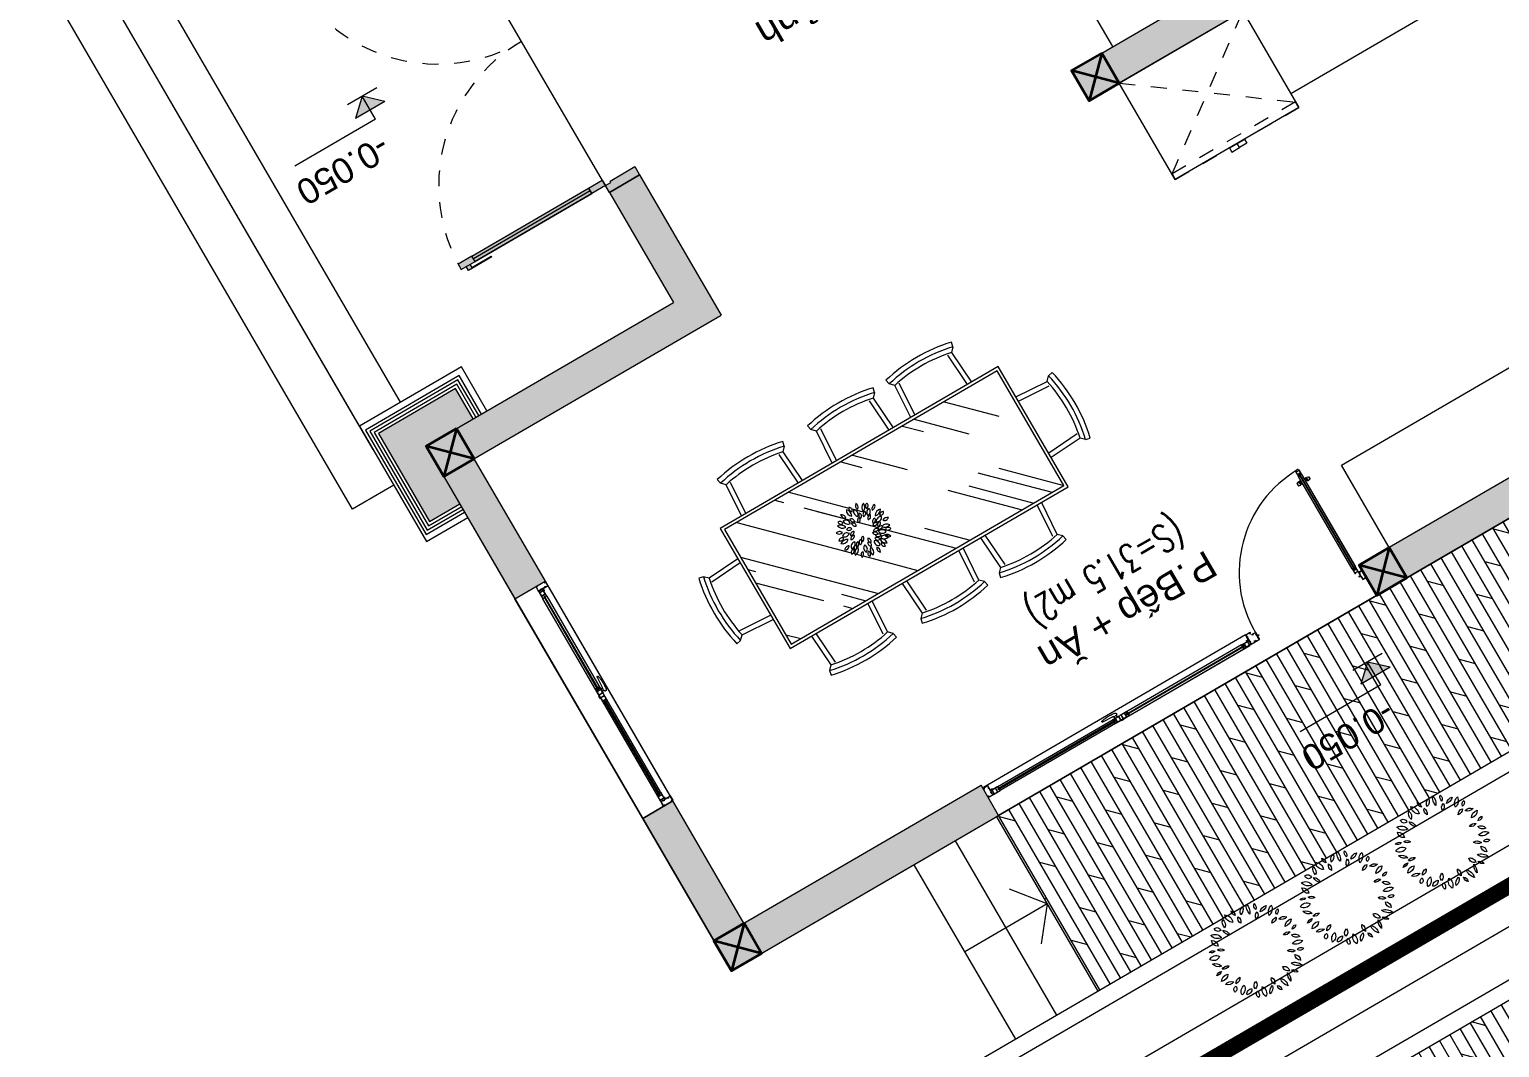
# Model space of a CAD drawing. Header units: millimetres. Extents: x 567980 to 569372, y 2065777 to 2066674.
# Drawn here: x 568715.6 to 568724.86, y 2066197.94 to 2066204.34 of the extents above; entities that cross this region are included whole.
import ezdxf
from ezdxf.enums import TextEntityAlignment as Align

# ---------------------------------------------------------------- set-up
doc = ezdxf.new("R2010")
doc.units = ezdxf.units.MM
doc.linetypes.add('CENTER', pattern=[3, 1.5, -0.5, 0.5, -0.5])
doc.linetypes.add('HIDDEN', pattern=[0.75, 0.5, -0.25])
for name, color, linetype, lineweight in [('A-COT VACH', 2, 'Continuous', 35), ('A-HATCH', 251, 'Continuous', 5), ('A-KY HIEU', 34, 'Continuous', 20), ('A-NET THAY', 125, 'Continuous', 18), ('A-TEXT', 7, 'Continuous', 18), ('boDnv', 54, 'Continuous', 25), ('E- RANH GIOI', 1, 'CENTER', 13), ('E- THAY', 9, 'Continuous', 20), ('E- Tuong', 4, 'Continuous', 13), ('E-NoiThat', 32, 'Continuous', 9), ('i_Cay', 114, 'Continuous', 13), ('i_Hatch', 250, 'Continuous', 13), ('i_ThietBi', 32, 'Continuous', 13), ('LD-CUA', 146, 'Continuous', 13), ('LD-THAY', 9, 'Continuous', 13)]:
    doc.layers.add(name, color=color, linetype=linetype, lineweight=lineweight)
doc.layers.add('ChiaLo', color=128, linetype='CENTER')
doc.layers.add('loKBT', color=42, linetype='Continuous')
doc.styles.add('A1-arial', font='arial.ttf')
doc.styles.add('AA - Arial - Regular', font='arial.ttf', dxfattribs={"height": 250})
doc.styles.add('Dim roman', font='romans.shx', dxfattribs={"width": 0.7})

# ---------------------------------------------------------------- blocks, each defined once
blk = doc.blocks.new('NEN')
at = {"layer": 'ChiaLo', "ltscale": 5}
blk.add_lwpolyline([(15.9744, -179.4124), (92.7842, -134.7247)], dxfattribs=at)
at = {"layer": 'loKBT'}
for points in [[(22.7552, -152.3287), (13.3822, -157.7819), (10.761, -164.9982), (15.9744, -179.4124), (32.8128, -169.6158)], [(32.8128, -169.6158), (15.9744, -179.4124), (21.1878, -193.8265), (27.2101, -196.014), (42.8704, -186.903)]]:
    blk.add_lwpolyline(points, close=True, dxfattribs=at)
blk = doc.blocks.new('MBT1 BT5')
at = {"layer": 'i_Hatch', "transparency": 33554687}
h = blk.add_hatch(dxfattribs=at)
h.set_pattern_fill('DOLMIT', color=256, scale=300, angle=90, double=1)
h.set_pattern_definition([(90, (33599.406, -53913.78), (-75, 5e-15), []), (135, (33599.4, -53913.78), (-150, -150), [106.066017, -212.132034])])
h.paths.add_polyline_path([(7093868.7, 718663), (7093868.7, 714533), (7093868.7, 710733), (7095248.7, 710733), (7095248.7, 720043), (7086298.7, 720043), (7086298.7, 718663)])
at = {"layer": 'E- RANH GIOI', "ltscale": 0.05, "const_width": 100}
blk.add_lwpolyline([(7095868.7, 720663), (7076387.9, 720663), (7073645.5, 705582.3), (7077751, 700663), (7095868.7, 700663)], close=True, dxfattribs=at)
at = {"layer": 'LD-THAY'}
for p, q in [((7076795.3, 720153), (7095358.7, 720153)), ((7076905.3, 720043), (7095248.7, 720043))]:
    blk.add_line(p, q, dxfattribs=at)
for points in [[(7076387.9, 720663), (7095868.7, 720663), (7095868.7, 700663), (7077751, 700663), (7073645.5, 705582.3), (7076387.9, 720663)], [(7074675.4, 704691.7), (7073880.4, 705644.2), (7076571.5, 720443), (7095648.7, 720443), (7095648.7, 700883), (7093868.7, 700883)]]:
    blk.add_lwpolyline(points, dxfattribs=at)
blk = doc.blocks.new('cotxaytho')
at = {"layer": 'A-KY HIEU'}
h = blk.add_hatch(color=256, dxfattribs=at)
h.paths.add_polyline_path([(200, 188), (0, 188), (0, 0)])
h.paths.add_polyline_path([(0, 188), (-200, 188), (0, 0)])
for p, q in [((-200, 188), (0, 0)), ((-200, 188), (200, 188)), ((0, 312), (0, 0)), ((0, 312), (1100, 312)), ((0, 0), (200, 188)), ((-200, 0), (200, 0))]:
    blk.add_line(p, q, dxfattribs=at)
at = {"color": 6, "style": 'A1-arial'}
blk.add_attdef('-0.050', (35, 402), '', height=250, dxfattribs=at)
blk = doc.blocks.new('mb-cay40')
at = {"color": 0, "linetype": 'ByBlock'}
for centre, radius, start, end in [((-300, 710), 100, 149.4737, 231.7586), ((-448, 683), 100, 329.4737, 51.7586), ((-231, 779), 98.1, 192.306, 259.6849), ((-344, 662), 98.1, 12.306, 79.6849), ((-136, 737), 62.9, 125.4093, 202.7101), ((-231, 764), 62.9, 305.4093, 22.7101), ((16, 684), 137, 133.8117, 194.3077), ((-211, 749), 137, 313.8117, 14.3077), ((113, 711), 137, 163.4642, 212.7906), ((-134, 676), 137, 343.4642, 32.7906), ((-542, 597), 98.1, 183.3189, 263.1904), ((-651, 494), 98.1, 3.3189, 83.1904), ((-554, 556), 69.9, 25.4537, 116.6852), ((-522, 648), 69.9, 205.4537, 296.6852), ((-427, 694), 54.1, 146.8151, 244.0193), ((-496, 675), 54.1, 326.8151, 64.0193), ((-390, 597), 66.9, 168.8066, 257.6391), ((-470, 545), 66.9, 348.8066, 77.6391), ((-148, 638), 79.7, 145.5248, 220.8327), ((-273, 631), 79.7, 325.5248, 40.8327), ((49, 562), 68.8, 103.8914, 198.9039), ((-33, 607), 68.8, 283.8914, 18.9039), ((138, 616), 80.6, 104.1004, 168.465), ((40, 710), 80.6, 284.1004, 348.465), ((230, 506), 141, 100.3005, 160.4476), ((72, 692), 141, 280.3005, 340.4476), ((260, 521), 76.9, 122.5817, 207.18), ((150, 551), 76.9, 302.5817, 27.18), ((-680, 301), 102, 69.7201, 135.6489), ((-718, 468), 102, 249.7201, 315.6489), ((-654, 503), 44.2, 163.4933, 274.4697), ((-693, 471), 44.2, 343.4933, 94.4697), ((-620, 357), 75.8, 22.5723, 98.3335), ((-561, 461), 75.8, 202.5723, 278.3335), ((213, 369), 79.6, 86.0282, 161.3698), ((143, 474), 79.6, 266.0282, 341.3698), ((320, 284), 110, 64.7353, 140.5781), ((282, 453), 110, 244.7353, 320.5781), ((300, 426), 53.5, 59.9815, 155.6676), ((278, 494), 53.5, 239.9815, 335.6676), ((-767, 152), 75.6, 44.2576, 108.5927), ((-736, 277), 75.6, 224.2576, 288.5927), ((-743, 226), 96, 30.9482, 110.5784), ((-695, 365), 96, 210.9482, 290.5784), ((-638, 119), 83.9, 60.5095, 129.292), ((-649, 257), 83.9, 240.5095, 309.292), ((243, 141), 78, 58.8748, 131.2135), ((232, 267), 78, 238.8748, 311.2135), ((359, 242), 79.1, 90.2529, 173.5221), ((280, 330), 79.1, 270.2529, 353.5221), ((344, 142), 53.6, 28.1981, 112.1918), ((371, 217), 53.6, 208.1981, 292.1918), ((-787, 176), 111, 280.8762, 345.4479), ((-659, 40), 111, 100.8762, 165.4479), ((-690, -39), 87.4, 54.9745, 151.3792), ((-716, 74), 87.4, 234.9745, 331.3792), ((159, -75), 77.3, 28.8072, 103.9199), ((208, 37), 77.3, 208.8072, 283.9199), ((314, -59), 90.4, 71.3712, 141.7535), ((272, 83), 90.4, 251.3712, 321.7535), ((293, 25), 97.6, 29.1952, 106.7189), ((350, 166), 97.6, 209.1952, 286.7189), ((-675, -123), 70, 71.8192, 140.0818), ((-707, -12), 70, 251.8192, 320.0818), ((-557, -163), 78, 113.4753, 203.456), ((-660, -123), 78, 293.4753, 23.456), ((-617, 21), 75, 267.1724, 337.2365), ((-551, -83), 75, 87.1724, 157.2365), ((-605, -147), 107, 271.6328, 352.0268), ((-496, -269), 107, 91.6328, 172.0268), ((-342, -221), 95.9, 122.8873, 186.7253), ((-489, -152), 95.9, 302.8873, 6.7253), ((-19, -211), 70.3, 353.65, 74.6514), ((70, -151), 70.3, 173.65, 254.6514), ((133, -213), 116, 6.5487, 76.8911), ((275, -87), 116, 186.5487, 256.8911), ((243, -118), 50.7, 359.2557, 87.6287), ((296, -68), 50.7, 179.2557, 267.6287), ((-473, -294), 49.3, 76.5419, 193.4774), ((-509, -257), 49.3, 256.5419, 13.4774), ((-314, -281), 91.1, 159.117, 230.3606), ((-457, -318), 91.1, 339.117, 50.3606), ((-220, -348), 109, 122.117, 201.7275), ((-379, -297), 109, 302.117, 21.7275), ((-170, -364), 62.5, 129.7475, 206.0709), ((-267, -343), 62.5, 309.7475, 26.0709), ((-133, -236), 75.4, 148.7877, 221.5977), ((-253, -247), 75.4, 328.7877, 41.5977), ((-160, -372), 84.6, 5.3196, 80.419), ((-61, -281), 84.6, 185.3196, 260.419), ((100, -278), 148, 165.2071, 218.3217), ((-159, -332), 148, 345.2071, 38.3217), ((110, -276), 64.3, 156.7754, 231.288), ((11, -301), 64.3, 336.7754, 51.288), ((113, -290), 96.7, 38.6962, 106.2415), ((162, -137), 96.7, 218.6962, 286.2415)]:
    blk.add_arc(centre, radius, start, end, dxfattribs=at)
blk = doc.blocks.new('A$C33A8190A')
at = {"layer": 'i_ThietBi', "linetype": 'HIDDEN'}
for p, q in [((-899.9, 40), (0, 700)), ((-899.9, 700), (0, 40))]:
    blk.add_line(p, q, dxfattribs=at)
at = {"layer": 'i_ThietBi'}
blk.add_lwpolyline([(-899.9, 700), (0, 700), (0, 0), (-899.9, 0)], close=True, dxfattribs=at)
at = {"layer": 'i_ThietBi', "linetype": 'HIDDEN'}
for points in [[(-899.9, 0), (0, 0), (0, 40), (-899.9, 40)], [(-450, 0), (-504.5, 0), (-504.5, -30.7), (-450, -30.7)], [(-395.4, 0), (-395.4, -30.7), (-450, -30.7), (-450, 0)]]:
    blk.add_lwpolyline(points, close=True, dxfattribs=at)
blk = doc.blocks.new('AAAAAAW')
at = {"color": 2, "linetype": 'Continuous'}
for p, q in [((7037145.4, 955091.8), (7037138.4, 955121.9)), ((7037145.4, 955091.8), (7037170.7, 955065.8)), ((7037170.7, 955065.8), (7037155.8, 954841.2)), ((7037583.6, 955065.8), (7037608.9, 955091.8)), ((7037598.6, 954841.2), (7037583.6, 955065.8)), ((7037608.9, 955091.8), (7037616, 955121.9)), ((7037716.5, 955091.8), (7037709.4, 955121.9)), ((7037716.5, 955091.8), (7037741.8, 955065.8)), ((7037741.8, 955065.8), (7037726.8, 954841.2)), ((7038154.7, 955065.8), (7038180, 955091.8)), ((7038169.7, 954841.2), (7038154.7, 955065.8)), ((7038180, 955091.8), (7038187.1, 955121.9)), ((7038377.3, 955085.3), (7038370.2, 955115.3)), ((7038377.3, 955085.3), (7038402.6, 955059.3)), ((7038402.6, 955059.3), (7038388.1, 954841.2)), ((7038815.5, 955059.3), (7038840.8, 955085.3)), ((7038830, 954841.2), (7038815.5, 955059.3)), ((7038840.8, 955085.3), (7038847.8, 955115.3)), ((7038986.1, 954841.2), (7036960.4, 954841.2)), ((7036960.4, 954841.2), (7036960.4, 953965.7)), ((7038986.1, 953965.7), (7038986.1, 954841.2)), ((7036716.4, 954639.3), (7036686.3, 954646.3)), ((7036716.4, 954639.3), (7036742.3, 954613.9)), ((7036742.3, 954613.9), (7036960.4, 954628.5)), ((7039204.2, 954613.9), (7038986.1, 954628.5)), ((7039230.1, 954639.3), (7039204.2, 954613.9)), ((7039230.1, 954639.3), (7039260.2, 954646.3)), ((7036716.4, 954175.8), (7036686.3, 954168.7)), ((7036742.3, 954201.1), (7036716.4, 954175.8)), ((7036960.4, 954186.5), (7036742.3, 954201.1)), ((7038986.1, 954186.5), (7039204.2, 954201.1)), ((7039204.2, 954201.1), (7039230.1, 954175.8)), ((7039230.1, 954175.8), (7039260.2, 954168.7)), ((7036960.4, 953965.7), (7038986.1, 953965.7)), ((7037170.7, 953741), (7037155.8, 953965.7)), ((7037598.6, 953965.7), (7037583.6, 953741)), ((7037741.8, 953741), (7037726.8, 953965.7)), ((7038169.7, 953965.7), (7038154.7, 953741)), ((7038402.6, 953747.6), (7038388.1, 953965.7)), ((7038830, 953965.7), (7038815.5, 953747.6)), ((7037145.4, 953715.1), (7037138.4, 953685)), ((7037145.4, 953715.1), (7037170.7, 953741)), ((7037583.6, 953741), (7037608.9, 953715.1)), ((7037608.9, 953715.1), (7037616, 953685)), ((7037716.5, 953715.1), (7037709.4, 953685)), ((7037716.5, 953715.1), (7037741.8, 953741)), ((7038154.7, 953741), (7038180, 953715.1)), ((7038180, 953715.1), (7038187.1, 953685)), ((7038377.3, 953721.6), (7038370.2, 953691.5)), ((7038377.3, 953721.6), (7038402.6, 953747.6)), ((7038815.5, 953747.6), (7038840.8, 953721.6)), ((7038840.8, 953721.6), (7038847.8, 953691.5))]:
    blk.add_line(p, q, dxfattribs=at)
at = {"color": 8, "linetype": 'Continuous'}
for p, q in [((7037201.6, 955063.8), (7037186.7, 954841.2)), ((7037772.6, 955063.8), (7037757.8, 954841.2)), ((7038965.5, 954820.6), (7036981, 954820.6)), ((7036981, 954820.6), (7036981, 953986.3)), ((7038965.5, 953986.3), (7038965.5, 954820.6)), ((7036981, 953986.3), (7038965.5, 953986.3)), ((7037201.6, 953743.1), (7037186.7, 953965.7)), ((7037567.6, 953965.7), (7037552.8, 953743.1)), ((7037772.6, 953743.1), (7037757.8, 953965.7)), ((7038138.7, 953965.7), (7038123.8, 953743.1))]:
    blk.add_line(p, q, dxfattribs=at)
at = {"color": 8}
for p, q in [((7037567.6, 954841.2), (7037552.8, 955063.8)), ((7038138.7, 954841.2), (7038123.8, 955063.8)), ((7038433.4, 955057.2), (7038419, 954841.2)), ((7038799, 954841.2), (7038784.6, 955057.2)), ((7037280.4, 954521.2), (7036981, 954820.6)), ((7037407.7, 954478.8), (7037065.9, 954820.6)), ((7037499.4, 954521.2), (7037200.1, 954820.6)), ((7037626.7, 954478.8), (7037284.9, 954820.6)), ((7037872.8, 954611.7), (7037663.9, 954820.6)), ((7038110.5, 954475.8), (7037765.7, 954820.6)), ((7038110.5, 954475.8), (7037765.7, 954820.6)), ((7038294.7, 954568.8), (7038042.9, 954820.6)), ((7038965.5, 954186.5), (7038331.4, 954820.6)), ((7038534.6, 954707.9), (7038421.9, 954820.6)), ((7038560.1, 954778.6), (7038518.1, 954820.6)), ((7038965.5, 954752.2), (7038897.1, 954820.6)), ((7038965.5, 954373.2), (7038653.4, 954685.3)), ((7036744.4, 954583.1), (7036960.4, 954597.5)), ((7039202.1, 954583.1), (7038986.1, 954597.5)), ((7038326, 954537.5), (7038304.6, 954558.9)), ((7038341.6, 954521.9), (7038334, 954529.5)), ((7038877.2, 953986.3), (7038350.4, 954513.1)), ((7038212, 954374.3), (7038124, 954462.3)), ((7038212, 954374.3), (7038124, 954462.3)), ((7038208.8, 954275.7), (7038155.6, 954328.9)), ((7038233.3, 954353), (7038214.7, 954371.6)), ((7038233.3, 954353), (7038214.7, 954371.6)), ((7038466.7, 954119.6), (7038252, 954334.3)), ((7038404.5, 954181.8), (7038252, 954334.3)), ((7036960.4, 954217.5), (7036744.4, 954231.9)), ((7037366.3, 953986.3), (7037114.2, 954238.4)), ((7037585.4, 953986.3), (7037333.2, 954238.4)), ((7038034.4, 953986.3), (7037782.2, 954238.4)), ((7038498.2, 953986.3), (7038221.8, 954262.7)), ((7038965.5, 954277), (7038930.6, 954311.9)), ((7038986.1, 954217.5), (7039202.1, 954231.9)), ((7037670.2, 953986.3), (7037573.7, 954082.8)), ((7038119.2, 953986.3), (7038022.7, 954082.8)), ((7038433.4, 953749.6), (7038419, 953965.7)), ((7038600, 953986.3), (7038560.1, 954026.3)), ((7038799, 953965.7), (7038784.6, 953749.6))]:
    blk.add_line(p, q, dxfattribs=at)
at = {"color": 2, "linetype": 'Continuous'}
for centre, radius, start, end in [((7037377.2, 954103.7), 1045.8, 76.80048, 103.19951), ((7037948.2, 954103.7), 1045.8, 76.80048, 103.19951), ((7037377.2, 954103.7), 984, 77.89044, 102.10955), ((7037948.2, 954103.7), 984, 77.89044, 102.10955), ((7038609, 954097.2), 1045.8, 76.80048, 103.19951), ((7038609, 954097.2), 1014.9, 76.80048, 103.19951), ((7038609, 954097.2), 984, 77.89044, 102.10955), ((7037704.5, 954407.5), 1045.8, 166.80048, 193.19951), ((7037704.5, 954407.5), 1014.9, 166.80048, 193.19951), ((7037704.5, 954407.5), 984, 167.89044, 192.10955), ((7038242, 954407.5), 984, 347.89044, 12.10955), ((7038242, 954407.5), 1014.9, 346.80048, 13.19951), ((7038242, 954407.5), 1045.8, 346.80048, 13.19951), ((7037377.2, 954703.2), 1045.8, 256.80048, 283.19951), ((7037377.2, 954703.2), 1014.9, 256.80048, 283.19951), ((7037377.2, 954703.2), 984, 257.89044, 282.10955), ((7037948.2, 954703.2), 1045.8, 256.80048, 283.19951), ((7037948.2, 954703.2), 1014.9, 256.80048, 283.19951), ((7037948.2, 954703.2), 984, 257.89044, 282.10955), ((7038609, 954709.7), 1045.8, 256.80048, 283.19951), ((7038609, 954709.7), 1014.9, 256.80048, 283.19951), ((7038609, 954709.7), 984, 257.89044, 282.10955)]:
    blk.add_arc(centre, radius, start, end, dxfattribs=at)
at = {"color": 8, "linetype": 'Continuous'}
for centre in [(7037377.2, 954103.7), (7037948.2, 954103.7)]:
    blk.add_arc(centre, 1014.9, 76.80048, 103.19951, dxfattribs=at)
at = {"color": 8}
for centre, radius, start, end in [((7038215.5, 954585.5), 30.9, 147.03102, 225.07005), ((7038174.1, 954581.1), 26.2, 318.1934, 53.90766), ((7038259.3, 954564.3), 37.6, 126.03847, 214.43592), ((7038197.5, 954574.9), 44.3, 313.98657, 26.48782), ((7038270.6, 954571.2), 23.7, 118.79078, 210.76243), ((7038243.7, 954578.5), 20.5, 288.64093, 40.91228), ((7038068.6, 954488.3), 20.5, 8.64093, 120.91228), ((7038080.5, 954513.6), 23.7, 198.79078, 290.76243), ((7038084.9, 954522.5), 26.2, 358.1934, 93.90766), ((7038113.7, 954552.5), 30.9, 187.03102, 265.07005), ((7038105.9, 954480.5), 29.1, 8.57828, 117.9127), ((7038123.3, 954514.9), 32.2, 195.83303, 290.65795), ((7038110.6, 954517.4), 29.1, 8.57828, 117.9127), ((7038127.9, 954551.9), 32.2, 195.83303, 290.65795), ((7038160.9, 954564.4), 37.6, 166.03847, 254.43592), ((7038106.7, 954532.8), 44.3, 353.98657, 66.48782), ((7038142.2, 954490.2), 23.2, 21.2967, 116.12163), ((7038152.3, 954516.1), 20.9, 194.04195, 303.37638), ((7038165.1, 954577), 23.7, 158.79078, 250.76243), ((7038139.7, 954565.3), 20.5, 328.64093, 80.91228), ((7038153.9, 954511.1), 20.9, 354.04195, 103.37638), ((7038172.3, 954532), 23.2, 181.2967, 276.12163), ((7038198.7, 954550.5), 32.2, 155.83303, 250.65795), ((7038163.2, 954535.3), 29.1, 328.57828, 77.9127), ((7038226.6, 954506.2), 23.2, 141.2967, 236.12163), ((7038199.2, 954502), 20.9, 314.04195, 63.37638), ((7038237.3, 954526.7), 23.2, 141.2967, 236.12163), ((7038209.8, 954522.4), 20.9, 314.04195, 63.37638), ((7038279.4, 954529.3), 32.2, 115.83303, 210.65795), ((7038242.4, 954540.5), 29.1, 288.57828, 37.9127), ((7038279, 954476.8), 23.2, 101.2967, 196.12163), ((7038255.3, 954491.3), 20.9, 274.04195, 23.37638), ((7038301.2, 954479.3), 23.2, 101.2967, 196.12163), ((7038277.4, 954493.8), 20.9, 274.04195, 23.37638), ((7038314.7, 954545.3), 30.9, 107.03102, 185.07005), ((7038280.2, 954568.5), 26.2, 278.1934, 13.90766), ((7038334.6, 954500.9), 37.6, 86.03847, 174.43592), ((7038294.1, 954548.7), 44.3, 273.98657, 346.48782), ((7038323.4, 954489.9), 23.2, 101.2967, 196.12163), ((7038299.6, 954504.4), 20.9, 274.04195, 23.37638), ((7038347.7, 954499), 23.7, 78.79078, 170.76243), ((7038331.8, 954521.9), 20.5, 248.64093, 0.91228), ((7038054.1, 954420.3), 26.2, 38.1934, 133.90766), ((7038056.9, 954461.8), 30.9, 227.03102, 305.07005), ((7038064.2, 954442.2), 44.3, 33.98657, 106.48782), ((7038085.4, 954501.2), 37.6, 206.03847, 294.43592), ((7038097.3, 954401.6), 29.1, 48.57828, 157.9127), ((7038088.4, 954439.2), 32.2, 235.83303, 330.65795), ((7038115.7, 954434.8), 20.9, 74.04195, 183.37638), ((7038098.3, 954456.5), 23.2, 261.2967, 356.12163), ((7038112.4, 954455), 20.9, 34.04195, 143.37638), ((7038113, 954482.8), 23.2, 221.2967, 316.12163), ((7038132.4, 954400.6), 20.9, 74.04195, 183.37638), ((7038115, 954422.3), 23.2, 261.2967, 356.12163), ((7038129, 954420.7), 20.9, 34.04195, 143.37638), ((7038129.7, 954448.5), 23.2, 221.2967, 316.12163), ((7038137.6, 954453.2), 23.2, 21.2967, 116.12163), ((7038147.6, 954479.2), 20.9, 194.04195, 303.37638), ((7038149.3, 954474.1), 20.9, 354.04195, 103.37638), ((7038167.7, 954495), 23.2, 181.2967, 276.12163), ((7038256.8, 954466.2), 23.2, 101.2967, 196.12163), ((7038233.1, 954480.7), 20.9, 274.04195, 23.37638), ((7038289.2, 954397.5), 23.2, 61.2967, 156.12163), ((7038280.2, 954423.9), 20.9, 234.04195, 343.37638), ((7038300.3, 954420.7), 23.2, 61.2967, 156.12163), ((7038291.4, 954447), 20.9, 234.04195, 343.37638), ((7038327.5, 954461.2), 32.2, 75.83303, 170.65795), ((7038306.3, 954493.5), 29.1, 248.57828, 357.9127), ((7038320.6, 954378.1), 32.2, 35.83303, 130.65795), ((7038351.5, 954404), 37.6, 46.03847, 134.43592), ((7038351.3, 954466.7), 44.3, 233.98657, 306.48782), ((7038364.8, 954450.8), 30.9, 67.03102, 145.07005), ((7038353.3, 954490.8), 26.2, 238.1934, 333.90766), ((7038360.4, 954394), 23.7, 38.79078, 130.76243), ((7038362.9, 954421.8), 20.5, 208.64093, 320.91228), ((7038063.7, 954383.7), 20.5, 48.64093, 160.91228), ((7038056.5, 954410.7), 23.7, 238.79078, 330.76243), ((7038089.9, 954345.5), 44.3, 73.98657, 146.48782), ((7038068.2, 954404.3), 37.6, 246.03847, 334.43592), ((7038096.2, 954322.2), 26.2, 78.1934, 173.90766), ((7038071.8, 954355.8), 30.9, 267.03102, 345.07005), ((7038127.1, 954300.3), 20.5, 88.64093, 200.91228), ((7038104.3, 954316.4), 23.7, 278.79078, 10.76243), ((7038141.3, 954335.6), 29.1, 88.57828, 197.9127), ((7038110.4, 954358.8), 32.2, 275.83303, 10.65795), ((7038147.8, 954366.8), 20.9, 74.04195, 183.37638), ((7038130.4, 954388.5), 23.2, 261.2967, 356.12163), ((7038171.7, 954288), 44.3, 113.98657, 186.48782), ((7038117.3, 954319.1), 37.6, 286.03847, 14.43592), ((7038163.7, 954334.2), 20.9, 74.04195, 183.37638), ((7038146.3, 954355.9), 23.2, 261.2967, 356.12163), ((7038196.9, 954337.6), 20.9, 114.04195, 223.37638), ((7038169.6, 954343), 23.2, 301.2967, 36.12163), ((7038217.5, 954313.4), 29.1, 128.57828, 237.9127), ((7038218.2, 954351.9), 23.2, 101.2967, 196.12163), ((7038194.4, 954366.4), 20.9, 274.04195, 23.37638), ((7038178.9, 954311.2), 32.2, 315.83303, 50.65795), ((7038271.4, 954296.4), 44.3, 153.98657, 226.48782), ((7038209.8, 954285.3), 37.6, 326.03847, 54.43592), ((7038253.2, 954346.7), 20.9, 154.04195, 263.37638), ((7038228.8, 954333.3), 23.2, 341.2967, 76.12163), ((7038257.1, 954375.2), 20.9, 154.04195, 263.37638), ((7038232.7, 954361.8), 23.2, 341.2967, 76.12163), ((7038290.1, 954345.4), 29.1, 168.57828, 277.9127), ((7038261.9, 954318.9), 32.2, 355.83303, 90.65795), ((7038280.5, 954364), 23.2, 21.2967, 116.12163), ((7038290.6, 954389.9), 20.9, 194.04195, 303.37638), ((7038302.3, 954318.9), 37.6, 6.03847, 94.43592), ((7038342.3, 954367), 44.3, 193.98657, 266.48782), ((7038325.2, 954416.5), 29.1, 208.57828, 317.9127), ((7038322.4, 954325.2), 20.5, 168.64093, 280.91228), ((7038302.6, 954305.5), 23.7, 358.79078, 90.76243), ((7038342.5, 954346.2), 30.9, 27.03102, 105.07005), ((7038359.4, 954384.2), 26.2, 198.1934, 293.90766), ((7038191.6, 954274.1), 26.2, 118.1934, 213.90766), ((7038151.2, 954284.2), 30.9, 307.03102, 25.07005), ((7038229.3, 954277.2), 20.5, 128.64093, 240.91228), ((7038201.5, 954274.9), 23.7, 318.79078, 50.76243), ((7038295.5, 954298.6), 26.2, 158.1934, 253.90766), ((7038258.1, 954280.3), 30.9, 347.03102, 65.07005)]:
    blk.add_arc(centre, radius, start, end, dxfattribs=at)
blk = doc.blocks.new('*U506')
h = blk.add_hatch(color=253)
h.dxf.hatch_style = 1
h.paths.add_polyline_path([(50, 950), (90, 950), (90, 1050), (50, 1050)])
h.paths.add_polyline_path([(50, 100), (90, 100), (90, 0), (50, 0)])
h = blk.add_hatch(color=253)
h.dxf.hatch_style = 1
h.paths.add_polyline_path([(2150, 100), (2110, 100), (2110, 0), (2150, 0)])
h.paths.add_polyline_path([(2150, 950), (2110, 950), (2110, 1050), (2150, 1050)])
h = blk.add_hatch(color=254)
h.dxf.hatch_style = 1
h.paths.add_polyline_path([(21.7, 844.5), (21.7, 1014.1), (50, 1014.1), (50, 985.9), (27.4, 985.9), (27.4, 844.5)])
h = blk.add_hatch(color=254)
h.dxf.hatch_style = 1
h.paths.add_polyline_path([(50, 950), (90, 950), (90, 100), (50, 100)])
h = blk.add_hatch(color=254)
h.dxf.hatch_style = 1
h.paths.add_polyline_path([(2110, 950), (2150, 950), (2150, 100), (2110, 100)])
h = blk.add_hatch(color=253)
h.dxf.hatch_style = 1
h.paths.add_polyline_path([(0, 0), (50, 0), (50, -40), (60, -40), (60, -220), (0, -220)])
h = blk.add_hatch(color=253)
h.dxf.hatch_style = 1
h.paths.add_polyline_path([(2200, 0), (2150, 0), (2150, -40), (2140, -40), (2140, -220), (2200, -220)])
at = {"linetype": 'Continuous'}
blk.add_line((70, 100), (70, 950), dxfattribs=at)
for p, q in [((90, 950), (90, 100)), ((2110, 950), (2110, 100)), ((2130, 100), (2130, 950))]:
    blk.add_line(p, q)
for points in [[(50, 950), (90, 950), (90, 1050), (50, 1050), (50, 950)], [(2150, 950), (2110, 950), (2110, 1050), (2150, 1050), (2150, 950)], [(50, 952.9), (50, 100)], [(2150, 952.9), (2150, 100)], [(50, 100), (90, 100), (90, 0), (50, 0), (50, 100)], [(2150, 100), (2110, 100), (2110, 0), (2150, 0), (2150, 100)]]:
    blk.add_lwpolyline(points)
at = {"linetype": 'HIDDEN', "ltscale": 30}
for points in [[(1100, 0, 0.414214), (50, 1050, 0.414214)], [(1100, 0, -0.414214), (2150, 1050, -0.414214)]]:
    blk.add_lwpolyline(points, format="xyb", dxfattribs=at)
for points in [[(21.7, 844.5), (21.7, 1014.1), (50, 1014.1), (50, 985.9), (27.4, 985.9), (27.4, 844.5)], [(50, 950), (90, 950), (90, 100), (50, 100)], [(2110, 950), (2150, 950), (2150, 100), (2110, 100)], [(0, 0), (50, 0), (50, -40), (60, -40), (60, -220), (0, -220)], [(2200, 0), (2150, 0), (2150, -40), (2140, -40), (2140, -220), (2200, -220)]]:
    blk.add_lwpolyline(points, close=True)
blk = doc.blocks.new('kkkk')
h = blk.add_hatch(color=250)
edge = h.paths.add_edge_path()
edge.add_line((333058.8, 105336.6), (333060.3, 105336.6))
edge.add_line((333060.3, 105336.6), (333060.3, 105341.6))
edge.add_line((333060.3, 105341.6), (333061.8, 105341.6))
edge.add_line((333061.8, 105341.6), (333061.8, 105371.6))
edge.add_line((333061.8, 105371.6), (333027.5, 105371.6))
edge.add_line((333027.5, 105371.6), (333027.5, 105386.6))
edge.add_line((333027.5, 105386.6), (333022.2, 105386.6))
edge.add_line((333022.2, 105386.6), (333022.2, 105383.6))
edge.add_line((333022.2, 105383.6), (333023.7, 105383.6))
edge.add_line((333023.7, 105383.6), (333023.7, 105385.1))
edge.add_line((333023.7, 105385.1), (333026, 105385.1))
edge.add_line((333026, 105385.1), (333026, 105378.1))
edge.add_line((333026, 105378.1), (333023.7, 105378.1))
edge.add_line((333023.7, 105378.1), (333023.7, 105379.6))
edge.add_line((333023.7, 105379.6), (333022.2, 105379.6))
edge.add_line((333022.2, 105379.6), (333022.2, 105376.6))
edge.add_line((333022.2, 105376.6), (333026, 105376.6))
edge.add_line((333026, 105376.6), (333026, 105371.6))
edge.add_line((333026, 105371.6), (332991.8, 105371.6))
edge.add_line((332991.8, 105371.6), (332991.8, 105341.6))
edge.add_line((332991.8, 105341.6), (332993.3, 105341.6))
edge.add_line((332993.3, 105341.6), (332993.3, 105336.6))
edge.add_line((332993.3, 105336.6), (332994.8, 105336.6))
edge.add_line((332994.8, 105336.6), (332994.8, 105341.6))
edge.add_line((332994.8, 105341.6), (333002.3, 105341.6))
edge.add_line((333002.3, 105341.6), (333002.3, 105343.1))
edge.add_line((333002.3, 105343.1), (332993.3, 105343.1))
edge.add_line((332993.3, 105343.1), (332993.3, 105370.1))
edge.add_line((332993.3, 105370.1), (333006.9, 105370.1))
edge.add_arc((333010, 105367.6), 3.97, 141.52264, 210)
edge.add_line((333006.6, 105365.7), (333007.9, 105366.4))
edge.add_arc((333010, 105367.6), 2.47, -390, -150, ccw=False)
edge.add_line((333012.1, 105366.4), (333013.4, 105365.7))
edge.add_arc((333010, 105367.6), 3.97, -30, 38.47736)
edge.add_line((333013.1, 105370.1), (333040.4, 105370.1))
edge.add_arc((333043.5, 105367.6), 3.97, 141.52264, 210)
edge.add_line((333040.1, 105365.7), (333041.4, 105366.4))
edge.add_arc((333043.5, 105367.6), 2.47, -390, -150, ccw=False)
edge.add_line((333045.6, 105366.4), (333046.9, 105365.7))
edge.add_arc((333043.5, 105367.6), 3.97, -30, 38.47736)
edge.add_line((333046.6, 105370.1), (333060.3, 105370.1))
edge.add_line((333060.3, 105370.1), (333060.3, 105343.1))
edge.add_line((333060.3, 105343.1), (333051.3, 105343.1))
edge.add_line((333051.3, 105343.1), (333051.3, 105341.6))
edge.add_line((333051.3, 105341.6), (333058.8, 105341.6))
edge.add_line((333058.8, 105341.6), (333058.8, 105336.6))
blk.add_lwpolyline([(333026, 105378.1), (333026, 105385.1), (333023.7, 105385.1), (333023.7, 105383.6), (333022.2, 105383.6), (333022.2, 105386.6), (333027.5, 105386.6), (333027.5, 105371.6), (333061.8, 105371.6), (333061.8, 105341.6), (333060.3, 105341.6), (333060.3, 105336.6), (333058.8, 105336.6), (333058.8, 105341.6), (333051.3, 105341.6), (333051.3, 105343.1), (333060.3, 105343.1), (333060.3, 105370.1), (333046.6, 105370.1, -0.30801), (333046.9, 105365.7), (333045.6, 105366.4, 1.732051), (333041.4, 105366.4), (333040.1, 105365.7, -0.30801), (333040.4, 105370.1), (333013.1, 105370.1, -0.30801), (333013.4, 105365.7), (333012.1, 105366.4, 1.732051), (333007.9, 105366.4), (333006.6, 105365.7, -0.30801), (333006.9, 105370.1), (332993.3, 105370.1), (332993.3, 105343.1), (333002.3, 105343.1), (333002.3, 105341.6), (332994.8, 105341.6), (332994.8, 105336.6), (332993.3, 105336.6), (332993.3, 105341.6), (332991.8, 105341.6), (332991.8, 105371.6), (333026, 105371.6), (333026, 105376.6), (333022.2, 105376.6), (333022.2, 105379.6), (333023.7, 105379.6), (333023.7, 105378.1)], format="xyb", close=True)
blk = doc.blocks.new('ccccc')
h = blk.add_hatch(color=250)
h.paths.add_polyline_path([(333034.3, 105325.3), (333084.3, 105325.3), (333084.3, 105326.8), (333077.7, 105326.8), (333077.7, 105353.8), (333084.3, 105353.8), (333084.3, 105355.3), (333034.3, 105355.3), (333034.3, 105346.7), (333035.8, 105346.7), (333035.8, 105353.8), (333052.1, 105353.8), (333052.1, 105326.8), (333035.8, 105326.8), (333035.8, 105333.9), (333034.3, 105333.9)])
h.paths.add_polyline_path([(333053.6, 105326.8), (333053.6, 105353.8), (333076.2, 105353.8), (333076.2, 105326.8)], flags=16)
for p, q in [((333034.3, 105346.7), (333035.8, 105346.7)), ((333034.3, 105333.9), (333035.8, 105333.9)), ((333052.1, 105353.8), (333052.1, 105326.8)), ((333053.6, 105353.8), (333053.6, 105326.8)), ((333076.2, 105353.8), (333076.2, 105326.8)), ((333077.7, 105353.8), (333077.7, 105326.8)), ((333084.3, 105355.3), (333084.3, 105353.8)), ((333084.3, 105326.8), (333084.3, 105325.3))]:
    blk.add_line(p, q)
for points in [[(333084.3, 105355.3), (333034.3, 105355.3), (333034.3, 105346.7)], [(333034.3, 105333.9), (333034.3, 105325.3), (333084.3, 105325.3)], [(333052.1, 105353.8), (333035.8, 105353.8), (333035.8, 105346.7)], [(333035.8, 105333.9), (333035.8, 105326.8), (333052.1, 105326.8)], [(333076.2, 105353.8), (333053.6, 105353.8)], [(333053.6, 105326.8), (333076.2, 105326.8)], [(333084.3, 105353.8), (333077.7, 105353.8)], [(333077.7, 105326.8), (333084.3, 105326.8)]]:
    blk.add_lwpolyline(points)
blk = doc.blocks.new('dasdsd')
at = {"linetype": 'HIDDEN', "ltscale": 0.05}
for p, q in [((-10, -16), (-10, 0)), ((10, 0), (-10, 0)), ((10, -16), (10, 0)), ((-16, -19), (-108, -23)), ((-10, -16), (-15, -19)), ((10, -16), (-10, -16))]:
    blk.add_line(p, q, dxfattribs=at)
for centre, radius, start, end in [((-106, -28), 5.22, 108.2433, 251.7567), ((-41, 287), 327, 258.1752, 278.8996), ((-16, -17), 1.95, 270, 297.1927), ((-10, -18), 1.95, 90, 117.1927), ((10, -26), 10.1, 270, 90)]:
    blk.add_arc(centre, radius, start, end, dxfattribs=at)
blk = doc.blocks.new('fffsf')
h = blk.add_hatch(color=250)
h.paths.add_polyline_path([(333183.8, 105395.8), (333133.8, 105395.8), (333133.8, 105394.3), (333140.5, 105394.3), (333140.5, 105367.3), (333133.8, 105367.3), (333133.8, 105364.3), (333118.8, 105364.3), (333118.8, 105361.3), (333135.3, 105361.3), (333135.3, 105365.8), (333183.8, 105365.8), (333183.8, 105374.4), (333182.3, 105374.4), (333182.3, 105367.3), (333166, 105367.3), (333166, 105394.3), (333182.3, 105394.3), (333182.3, 105387.2), (333183.8, 105387.2)])
h.paths.add_polyline_path([(333164.5, 105394.3), (333164.5, 105367.3), (333142, 105367.3), (333142, 105394.3)], flags=16)
for p, q in [((333133.8, 105395.8), (333133.8, 105394.3)), ((333140.5, 105394.3), (333140.5, 105367.3)), ((333142, 105394.3), (333142, 105367.3)), ((333164.5, 105394.3), (333164.5, 105367.3)), ((333166, 105394.3), (333166, 105367.3)), ((333183.8, 105387.2), (333182.3, 105387.2)), ((333183.8, 105374.4), (333182.3, 105374.4))]:
    blk.add_line(p, q)
for points in [[(333183.8, 105374.4), (333183.8, 105365.8), (333135.3, 105365.8), (333135.3, 105361.3), (333118.8, 105361.3)], [(333133.8, 105367.3), (333133.8, 105364.3), (333118.8, 105364.3), (333118.8, 105361.3)], [(333133.8, 105395.8), (333183.8, 105395.8), (333183.8, 105387.2)], [(333133.8, 105394.3), (333140.5, 105394.3)], [(333140.5, 105367.3), (333133.8, 105367.3)], [(333142, 105394.3), (333164.5, 105394.3)], [(333164.5, 105367.3), (333142, 105367.3)], [(333166, 105394.3), (333182.3, 105394.3), (333182.3, 105387.2)], [(333182.3, 105374.4), (333182.3, 105367.3), (333166, 105367.3)]]:
    blk.add_lwpolyline(points)
blk = doc.blocks.new('*U503')
for points in [[(88.4, 82.2), (88.4, 80.6), (77.2, 80.6), (77.2, 69.4), (88.4, 69.4), (88.4, 67.8, 0.240391), (91.1, 72), (80.2, 72), (80.2, 78), (91.1, 78, 0.240391)], [(747.2, 82.2), (747.2, 80.6), (758.4, 80.6), (758.4, 69.4), (747.2, 69.4), (747.2, 67.8, -0.240391), (744.5, 72), (755.4, 72), (755.4, 78), (744.5, 78, -0.240391)], [(853, 82.2), (853, 80.6), (841.8, 80.6), (841.8, 69.4), (853, 69.4), (853, 67.8, 0.240391), (855.8, 72), (844.8, 72), (844.8, 78), (855.8, 78, 0.240391)]]:
    blk.add_hatch(color=250).paths.add_polyline_path(points)
for p, q in [((35, 20), (1565.2, 20)), ((797.6, 90), (44.5, 90)), ((797.6, 90), (88, 90)), ((88, 60), (797.6, 60)), ((802.6, 90), (1512.2, 90)), ((1512.2, 60), (802.6, 60))]:
    blk.add_line(p, q)
for points in [[(88.4, 82.2), (88.4, 80.6), (77.2, 80.6), (77.2, 69.4), (88.4, 69.4), (88.4, 67.8, 0.240391), (91.1, 72), (80.2, 72), (80.2, 78), (91.1, 78, 0.240391)], [(747.2, 82.2), (747.2, 80.6), (758.4, 80.6), (758.4, 69.4), (747.2, 69.4), (747.2, 67.8, -0.240391), (744.5, 72), (755.4, 72), (755.4, 78), (744.5, 78, -0.240391)], [(853, 82.2), (853, 80.6), (841.8, 80.6), (841.8, 69.4), (853, 69.4), (853, 67.8, 0.240391), (855.8, 72), (844.8, 72), (844.8, 78), (855.8, 78, 0.240391)]]:
    blk.add_lwpolyline(points, format="xyb", close=True)
for points in [[(755.4, 72), (80.2, 72), (80.2, 78), (755.4, 78)], [(844.8, 72), (1520.1, 72), (1520.1, 78), (844.8, 78)]]:
    blk.add_lwpolyline(points, close=True)
at = {"xscale": -1}
for name, p, rotation in [('fffsf', (-332331.2, 105455.8), 180.0000000001608), ('ccccc', (333122.3, -105265.3), 359.9999999999902), ('kkkk', (106936.8, 333081.8), 90)]:
    blk.add_blockref(name, p, dxfattribs=dict(at, rotation=rotation))
at = {"rotation": 270}
blk.add_blockref('kkkk', (-105336.6, 333081.8), dxfattribs=at)
for p in [(-332286.7, -105265.3), (-331522.1, -105265.3)]:
    blk.add_blockref('ccccc', p)
at = {"xscale": -0.8000000000000002, "yscale": 0.8, "zscale": 0.8}
blk.add_blockref('dasdsd', (827.6, 60), dxfattribs=at)
blk = doc.blocks.new('*U471')
for points in [[(88.4, 82.2), (88.4, 80.6), (77.2, 80.6), (77.2, 69.4), (88.4, 69.4), (88.4, 67.8, 0.240391), (91.1, 72), (80.2, 72), (80.2, 78), (91.1, 78, 0.240391)], [(922.1, 82.2), (922.1, 80.6), (933.3, 80.6), (933.3, 69.4), (922.1, 69.4), (922.1, 67.8, -0.240391), (919.4, 72), (930.3, 72), (930.3, 78), (919.4, 78, -0.240391)], [(1027.9, 82.2), (1027.9, 80.6), (1016.7, 80.6), (1016.7, 69.4), (1027.9, 69.4), (1027.9, 67.8, 0.240391), (1030.6, 72), (1019.7, 72), (1019.7, 78), (1030.6, 78, 0.240391)]]:
    blk.add_hatch(color=250).paths.add_polyline_path(points)
for p, q in [((35, 20), (1915, 20)), ((972.5, 90), (44.5, 90)), ((972.5, 90), (88, 90)), ((88, 60), (972.5, 60)), ((977.5, 90), (1862, 90)), ((1862, 60), (977.5, 60))]:
    blk.add_line(p, q)
for points in [[(88.4, 82.2), (88.4, 80.6), (77.2, 80.6), (77.2, 69.4), (88.4, 69.4), (88.4, 67.8, 0.240391), (91.1, 72), (80.2, 72), (80.2, 78), (91.1, 78, 0.240391)], [(922.1, 82.2), (922.1, 80.6), (933.3, 80.6), (933.3, 69.4), (922.1, 69.4), (922.1, 67.8, -0.240391), (919.4, 72), (930.3, 72), (930.3, 78), (919.4, 78, -0.240391)], [(1027.9, 82.2), (1027.9, 80.6), (1016.7, 80.6), (1016.7, 69.4), (1027.9, 69.4), (1027.9, 67.8, 0.240391), (1030.6, 72), (1019.7, 72), (1019.7, 78), (1030.6, 78, 0.240391)]]:
    blk.add_lwpolyline(points, format="xyb", close=True)
for points in [[(930.3, 72), (80.2, 72), (80.2, 78), (930.3, 78)], [(1019.7, 72), (1869.8, 72), (1869.8, 78), (1019.7, 78)]]:
    blk.add_lwpolyline(points, close=True)
at = {"xscale": -1}
for name, p, rotation in [('fffsf', (-332156.3, 105455.8), 180.0000000001608), ('ccccc', (333122.3, -105265.3), 359.9999999999902), ('kkkk', (107286.6, 333081.8), 90)]:
    blk.add_blockref(name, p, dxfattribs=dict(at, rotation=rotation))
at = {"rotation": 270}
blk.add_blockref('kkkk', (-105336.6, 333081.8), dxfattribs=at)
for p in [(-332111.8, -105265.3), (-331172.3, -105265.3)]:
    blk.add_blockref('ccccc', p)
at = {"xscale": -0.8000000000000002, "yscale": 0.8, "zscale": 0.8}
blk.add_blockref('dasdsd', (1002.5, 60), dxfattribs=at)
blk = doc.blocks.new('khoatron')
for p, q in [((0, 0), (0, -5)), ((50, 0), (50, -5)), ((50, -5), (0, -5)), ((5, -26), (45, -26)), ((11, -50), (39, -50)), ((13, -18), (37, -18)), ((15, -5), (15, -18)), ((15, -53), (35, -53)), ((35, -5), (35, -18))]:
    blk.add_line(p, q)
for centre, radius, start, end in [((13, -26), 8, 90, 181.2265), ((62, -25), 56.7, 181.2265, 206.0712), ((15, -48), 5, 202.1175, 270), ((35, -48), 5, 270, 337.8825), ((37, -26), 8, 358.7735, 90), ((-12, -25), 56.7, 333.9288, 358.7735)]:
    blk.add_arc(centre, radius, start, end)
blk = doc.blocks.new('*U516')
for points in [[(43, -33), (44, -33), (44, -22), (56, -22), (56, -33), (57, -33, -0.240391), (53, -36), (53, -25), (47, -25), (47, -36, -0.240391)], [(43, -928), (44, -928), (44, -939), (56, -939), (56, -928), (57, -928, 0.240391), (53, -926), (53, -936), (47, -936), (47, -926, 0.240391)]]:
    blk.add_hatch(color=250).paths.add_polyline_path(points)
for p, q in [((35, -929), (35, 10)), ((35, -922), (35, -33)), ((65, -33), (65, -929))]:
    blk.add_line(p, q)
for points in [[(43, -33), (44, -33), (44, -22), (56, -22), (56, -33), (57, -33, -0.240391), (53, -36), (53, -25), (47, -25), (47, -36, -0.240391)], [(43, -928), (44, -928), (44, -939), (56, -939), (56, -928), (57, -928, 0.240391), (53, -926), (53, -936), (47, -936), (47, -926, 0.240391)]]:
    blk.add_lwpolyline(points, format="xyb", close=True)
blk.add_lwpolyline([(53, -936), (53, -25), (47, -25), (47, -936)], close=True)
blk.add_arc((35, 20), 1002, 270.1039, 0)
at = {"xscale": -1}
for name, p, rotation in [('kkkk', (-105337, -332972), 270), ('ccccc', (105390, 332106), 89.99999999993629)]:
    blk.add_blockref(name, p, dxfattribs=dict(at, rotation=rotation))
for name, p, rotation in [('ccccc', (105390, -333067), 89.99999999993624), ('kkkk', (106408, -332972), 90)]:
    blk.add_blockref(name, p, dxfattribs=dict(rotation=rotation))
at = {"yscale": 0.8, "zscale": 0.8}
for p, xscale, rotation in [((35, -894), -0.8, 269.9999999999363), ((65, -894), 0.8, 89.99999999993624)]:
    blk.add_blockref('khoatron', p, dxfattribs=dict(at, xscale=xscale, rotation=rotation))
blk = doc.blocks.new('COT220')
at = {"layer": 'i_Hatch'}
h = blk.add_hatch(color=256, dxfattribs=at)
h.dxf.hatch_style = 1
h.paths.add_polyline_path([(-124343785.7, 101818213.4), (-124343565.7, 101818213.4), (-124343565.7, 101818433.4), (-124343785.7, 101818433.4)])
at = {"layer": 'A-COT VACH'}
for p, q in [((-124343785.7, 101818433.4), (-124343565.7, 101818213.4)), ((-124343785.7, 101818213.4), (-124343565.7, 101818433.4))]:
    blk.add_line(p, q, dxfattribs=at)
blk.add_lwpolyline([(-124343785.7, 101818213.4), (-124343565.7, 101818213.4), (-124343565.7, 101818433.4), (-124343785.7, 101818433.4)], close=True, dxfattribs=at)
blk = doc.blocks.new('LUOICOTA-BT4')
at = {"layer": 'E- Tuong'}
for p in [(131377081.7, -101030634.3), (131381781.7, -101030634.3), (131377081.7, -101034234.3), (131381781.7, -101034234.3)]:
    blk.add_blockref('COT220', p, dxfattribs=at)
blk = doc.blocks.new('MB TANG 1')
at = {"layer": 'A-HATCH'}
h = blk.add_hatch(color=256, dxfattribs=at)
h.dxf.hatch_style = 1
h.paths.add_polyline_path([(7038960.2, 707145), (7035160.2, 707145), (7035160.2, 705635), (7035380.2, 705635), (7035380.2, 706925), (7038960.2, 706925)])
h.paths.add_polyline_path([(7038960.2, 703544.9), (7035380.2, 703544.9), (7035380.2, 704835), (7035160.2, 704835), (7035160.2, 703325), (7035880.2, 703325), (7035880.2, 702325), (7036100.2, 702325), (7036100.2, 703325), (7038960.2, 703325)])
h.paths.add_polyline_path([(7043880.2, 707145), (7041933.9, 707145), (7041933.9, 706925), (7043660.2, 706925), (7043660.2, 706035.1), (7043880.2, 706035.1)])
h.paths.add_polyline_path([(7043880.2, 704434.9), (7043660.2, 704434.9), (7043660.2, 703545), (7041860.2, 703545), (7041860.2, 702525), (7042080.2, 702525), (7042080.2, 703325), (7043880.2, 703325)])
h.paths.add_polyline_path([(7043880.2, 699525), (7042080.2, 699525), (7042080.2, 700325), (7041860.2, 700325), (7041860.2, 699525), (7041860.2, 699305), (7043660.2, 699305), (7043660.2, 698796.2), (7043880.2, 698796.2)])
h.paths.add_polyline_path([(7036100.2, 700525), (7035880.2, 700525), (7035880.2, 699525), (7035160.2, 699525), (7035160.2, 699158.9), (7035380.2, 699158.9), (7035380.2, 699415), (7037570.2, 699415), (7037570.2, 699305), (7037680.2, 699305), (7037680.2, 699415), (7038960.2, 699415), (7038960.2, 699525), (7036100.2, 699525)])
h.paths.add_polyline_path([(7035980.2, 698105), (7038050.2, 698105), (7038050.2, 698215), (7037680.2, 698215), (7037680.2, 698505), (7037570.2, 698505), (7037570.2, 698215), (7035380.2, 698215), (7035380.2, 698358.9), (7035160.2, 698358.9), (7035160.2, 697798.1), (7035380.2, 697798.1), (7035380.2, 697955), (7035980.2, 697955)])
h.paths.add_polyline_path([(7035380.2, 698105), (7035925.2, 698105), (7035925.2, 698010), (7035380.2, 698010)], flags=16)
h.paths.add_polyline_path([(7035380.2, 696998.1), (7035160.2, 696998.1), (7035160.2, 693980.2), (7035380.2, 693980.2)])
h.paths.add_polyline_path([(7035800.2, 692535), (7035380.2, 692535), (7035380.2, 693180.2), (7035160.2, 693180.2), (7035160.2, 692315), (7035800.2, 692315)])
h.paths.add_polyline_path([(7039630.4, 692535), (7039070.2, 692535), (7039070.2, 698215), (7038850.2, 698215), (7038850.2, 698105), (7038960.2, 698105), (7038960.2, 692535), (7038540.2, 692535), (7038540.2, 692315), (7039630.4, 692315)])
h.paths.add_polyline_path([(7042064.6, 692799.2), (7041924.1, 692968.5), (7041401.3, 692535), (7040830.4, 692535), (7040830.4, 692315), (7041480.6, 692315)])
h.paths.add_polyline_path([(7043880.2, 694304.7), (7043880.2, 694865.2), (7043660.2, 694865.2), (7043660.2, 694408.1), (7043155.8, 693989.8), (7043296.2, 693820.5)])
h.paths.add_polyline_path([(7043880.2, 697996.2), (7043660.2, 697996.2), (7043660.2, 695665.2), (7043880.2, 695665.2)])
h.paths.add_polyline_path([(7044100.1, 703744.9), (7043880.2, 703744.9), (7043880.2, 703325), (7043537.7, 703325), (7043537.7, 703104.9), (7044100.1, 703104.9)])
h.paths.add_polyline_path([(7044100.6, 699744.9), (7043537.7, 699744.9), (7043537.7, 699525), (7043880.2, 699525), (7043880.2, 699104.9), (7044100.6, 699104.9)])
at = {"layer": 'A-NET THAY'}
for p, q in [((7043880.2, 707145), (7035160.2, 707145)), ((7043880.2, 703775), (7043880.2, 707145))]:
    blk.add_line(p, q, dxfattribs=at)
at = {"layer": 'E- THAY'}
for p, q in [((7044180.3, 703435), (7044480.3, 703435)), ((7044480.3, 703435), (7044480.3, 699414.9)), ((7038880.2, 703325), (7038880.2, 702325)), ((7043880.3, 703005), (7043880.3, 699844.9)), ((7044180.3, 703004.9), (7044180.3, 699844.9))]:
    blk.add_line(p, q, dxfattribs=at)
blk.add_lwpolyline([(7043660.2, 706035.1), (7043880.2, 706035.1), (7043880.2, 704434.9), (7043660.2, 704434.9)], close=True, dxfattribs=at)
at = {"layer": 'E- Tuong'}
for p, q in [((7035160.2, 707145), (7038960.2, 707145)), ((7038960.2, 706925), (7038960.2, 707145)), ((7041933.9, 707145), (7041933.9, 706925)), ((7043880.2, 707145), (7041933.9, 707145)), ((7043880.2, 707145), (7043880.2, 706035.1)), ((7035380.2, 706925), (7038960.2, 706925)), ((7043660.2, 706925), (7041933.9, 706925)), ((7043660.2, 706925), (7043660.2, 706035.1)), ((7043880.2, 706035.1), (7043660.2, 706035.1)), ((7043880.2, 704434.9), (7043660.2, 704434.9)), ((7043660.2, 703545), (7043660.2, 704434.9)), ((7043880.2, 703325), (7043880.2, 704434.9)), ((7035380.2, 703544.9), (7038960.2, 703544.9)), ((7038960.2, 703325), (7038960.2, 703544.9)), ((7041860.2, 702525), (7041860.2, 703545)), ((7043660.2, 703545), (7041860.2, 703545)), ((7038960.2, 703325), (7036100.2, 703325)), ((7042080.2, 702525), (7042080.2, 703325)), ((7043880.2, 703325), (7042080.2, 703325)), ((7042080.2, 702525), (7041860.2, 702525)), ((7041860.2, 702525), (7042080.2, 702525))]:
    blk.add_line(p, q, dxfattribs=at)
blk.add_lwpolyline([(7043537.7, 703324.9), (7043537.7, 703104.9), (7044100.1, 703104.9), (7044100.1, 703744.9), (7043880.3, 703744.9)], dxfattribs=at)
at = {"layer": 'E-NoiThat'}
for p, q in [((7035380.2, 706925), (7038960.2, 706925)), ((7038960.2, 706925), (7038960.2, 706325)), ((7038960.2, 706325), (7035980.2, 706325)), ((7035980.2, 704144.9), (7038060.2, 704144.9))]:
    blk.add_line(p, q, dxfattribs=at)
at = {"layer": 'LD-THAY'}
for p, q in [((7038960.2, 707145), (7041933.9, 707145)), ((7044180.2, 703175), (7044180.2, 699675)), ((7042080.2, 702525), (7042080.2, 700325))]:
    blk.add_line(p, q, dxfattribs=at)
for points in [[(7043437.9, 703324.9), (7043437.9, 703004.9), (7044180.3, 703004.9), (7044180.3, 703844.9), (7043880.4, 703844.9)], [(7043477.9, 703324.9), (7043477.9, 703044.9), (7044160.3, 703044.9), (7044160.3, 703804.9), (7043880.4, 703804.9)], [(7043497.9, 703324.9), (7043497.9, 703064.9), (7044140.3, 703064.9), (7044140.3, 703784.9), (7043880.4, 703784.9)], [(7043517.9, 703324.9), (7043517.9, 703084.9), (7044120.3, 703084.9), (7044120.3, 703764.9), (7043880.4, 703764.9)]]:
    blk.add_lwpolyline(points, dxfattribs=at)
at = {"layer": 'A-KY HIEU'}
ref = blk.add_blockref('cotxaytho', (7043121.2, 701219.2), dxfattribs=dict(at, xscale=0.5333333333255724, yscale=0.5333333333255724, zscale=0.5333333333255724))
ref.add_attrib('-0.050', '-0.050', dxfattribs={"layer": 'A-TEXT', "color": 6, "height": 160, "style": 'A1-arial'}).set_placement((7043139.9, 701433.5), align=Align.BOTTOM_LEFT)
at = {"layer": 'i_Hatch', "color": 252, "transparency": 33554687}
blk.add_blockref('LUOICOTA-BT4', (5664.2, -80654), dxfattribs=at)
at = {"layer": 'i_ThietBi', "ltscale": 0.5, "rotation": 180}
blk.add_blockref('A$C33A8190A', (7038060.2, 704244.9), dxfattribs=at)
at = {"layer": 'LD-CUA', "xscale": 0.7500000000001072, "yscale": 0.7500000000001072, "zscale": 0.7500000000001072}
blk.add_blockref('*U516', (7039180.2, 706948), dxfattribs=at)
at = {"layer": 'LD-CUA'}
blk.add_blockref('*U471', (7039983.9, 706925.5), dxfattribs=at)
at = {"layer": 'LD-CUA', "rotation": 270}
for name, p in [('*U503', (7043638.7, 706035.1)), ('*U506', (7042080.2, 702525))]:
    blk.add_blockref(name, p, dxfattribs=at)
at = {"layer": 'LD-THAY'}
blk.add_blockref('AAAAAAW', (3554.3, -249263.5), dxfattribs=at)
at = {"layer": 'A-TEXT', "style": 'AA - Arial - Regular'}
for s, p in [('P.Bếp + Ăn', (7040586.2, 706442)), ('Tiền sảnh', (7040231.2, 702154.1))]:
    blk.add_text(s, height=175, dxfattribs=at).set_placement(p, align=Align.MIDDLE_CENTER)
at = {"layer": 'A-TEXT', "style": 'Dim roman', "width": 0.7}
blk.add_text('(S=31.5 m2)', height=175, dxfattribs=at).set_placement((7040586.2, 706159.3), align=Align.MIDDLE_CENTER)
blk = doc.blocks.new('MBT1 BT4')
at = {"layer": 'i_Hatch', "transparency": 33554687}
h = blk.add_hatch(dxfattribs=at)
h.set_pattern_fill('DOLMIT', color=256, scale=300, angle=90, double=1)
h.set_pattern_definition([(90, (41441.39, -8919.14), (-75, 2e-14), []), (135, (41441.4, -8919.14), (-150, -150), [106.066017, -212.132034])])
h.paths.add_polyline_path([(7069667.4, 780149.9), (7069667.4, 767229), (7070937.4, 767229), (7070937.4, 774749.9), (7070937.4, 778879.9), (7077727.4, 778879.9), (7077727.4, 780149.9)])
at = {"layer": 'A-NET THAY'}
for p, q in [((7077727.4, 778879.9), (7077727.4, 780149.9)), ((7078027.4, 778879.9), (7078027.4, 780149.9)), ((7078327.4, 778879.9), (7078327.4, 780149.9)), ((7077727.4, 779514.9), (7077886.4, 779713.9)), ((7077727.4, 779514.9), (7078327.4, 779514.9)), ((7077727.4, 779514.9), (7077886.4, 779315.9))]:
    blk.add_line(p, q, dxfattribs=at)
blk.add_lwpolyline([(7074737.4, 760879.9), (7070937.4, 760879.9), (7070937.4, 761609.9), (7069667.4, 761609.9), (7069667.4, 780149.9), (7087543.5, 780149.9), (7087372.7, 779210.3)], dxfattribs=at)
at = {"layer": 'E- RANH GIOI', "ltscale": 0.05, "const_width": 100}
blk.add_lwpolyline([(7068937.4, 760879.9), (7079781.3, 760879.9), (7085675.9, 765799.2), (7088418.2, 780879.9), (7068937.4, 780879.9)], close=True, dxfattribs=at)
at = {"layer": 'LD-THAY'}
for points in [[(7068937.4, 780879.9), (7088418.2, 780879.9), (7085675.9, 765799.2), (7079781.3, 760879.9), (7068937.4, 760879.9), (7068937.4, 780879.9)], [(7070937.4, 761099.9), (7069157.4, 761099.9), (7069157.4, 780659.9), (7088154.6, 780659.9), (7087874.4, 779119.1)], [(7070937.4, 761499.9), (7069557.4, 761499.9), (7069557.4, 780259.9), (7087675.3, 780259.9), (7087480.9, 779190.6)]]:
    blk.add_lwpolyline(points, dxfattribs=at)
at = {"layer": 'A-KY HIEU'}
ref = blk.add_blockref('cotxaytho', (7075218.9, 779213.2), dxfattribs=dict(at, xscale=0.5333333333255724, yscale=0.5333333333255724, zscale=0.5333333333255724))
ref.add_attrib('-0.050', '-0.050', dxfattribs={"layer": 'A-TEXT', "color": 6, "height": 160, "style": 'A1-arial'}).set_placement((7075237.6, 779427.5), align=Align.BOTTOM_LEFT)
at = {"layer": 'E- Tuong'}
blk.add_blockref('MB TANG 1', (35777.2, 71734.9), dxfattribs=at)
at = {"layer": 'i_Cay', "xscale": -0.5, "yscale": 0.5, "zscale": 0.5}
for p in [(7075279.2, 780331.3), (7075975.2, 780331.3), (7076635.2, 780331.3)]:
    blk.add_blockref('mb-cay40', p, dxfattribs=at)
blk = doc.blocks.new('BT-03')
at = {"layer": 'E- RANH GIOI', "ltscale": 0.05, "const_width": 100}
blk.add_lwpolyline([(7449059.1, 959879), (7537922.7, 959879)], dxfattribs=at)
at = {"layer": 'loKBT'}
for points in [[(7468540, 979879), (7457696.1, 979879), (7451801.5, 974959.7), (7449059.1, 959879), (7468540, 959879)], [(7468540, 959879), (7449059.1, 959879), (7446316.8, 944798.3), (7450422.2, 939879), (7468540, 939879)]]:
    blk.add_lwpolyline(points, close=True, dxfattribs=at)
blk.add_lwpolyline([(7449059.1, 959879), (7537922.7, 959879)], dxfattribs=at)

msp = doc.modelspace()

# ---------------------------------------------------------------- block references
at = {"layer": 'boDnv'}
msp.add_blockref('NEN', (568697.4807, 2066371.6973), dxfattribs=at)

# ---------------------------------------------------------------- next in the draw order: block references
at = {"layer": 'E- THAY', "xscale": 0.001000000000001394, "yscale": 0.001000000000001394, "zscale": 0.001000000000001394, "rotation": 210.190698182552}
msp.add_blockref('MBT1 BT4', (574447.6869, 2070431.8648, -0.0003), dxfattribs=at)
msp.add_blockref('MBT1 BT4', (574447.6869, 2070431.8648, -0.0003), dxfattribs=at)
at = {"layer": 'LD-THAY', "xscale": 0.001000000000001394, "yscale": 0.001000000000001394, "zscale": 0.001000000000001394, "rotation": 30.1906983248881}
msp.add_blockref('MBT1 BT5', (562959.3403, 2062010.8039, -0.0003), dxfattribs=at)
msp.add_blockref('MBT1 BT5', (562959.3403, 2062010.8039, -0.0003), dxfattribs=at)
at = {"layer": 'loKBT', "xscale": 0.001000000000001394, "yscale": 0.001000000000001394, "zscale": 0.001000000000001394, "rotation": 30.1906983248881}
msp.add_blockref('BT-03', (562757.5165, 2061616.6273, -0.0003), dxfattribs=at)
msp.add_blockref('BT-03', (562757.5165, 2061616.6273, -0.0003), dxfattribs=at)

doc.saveas('drawing.dxf')
